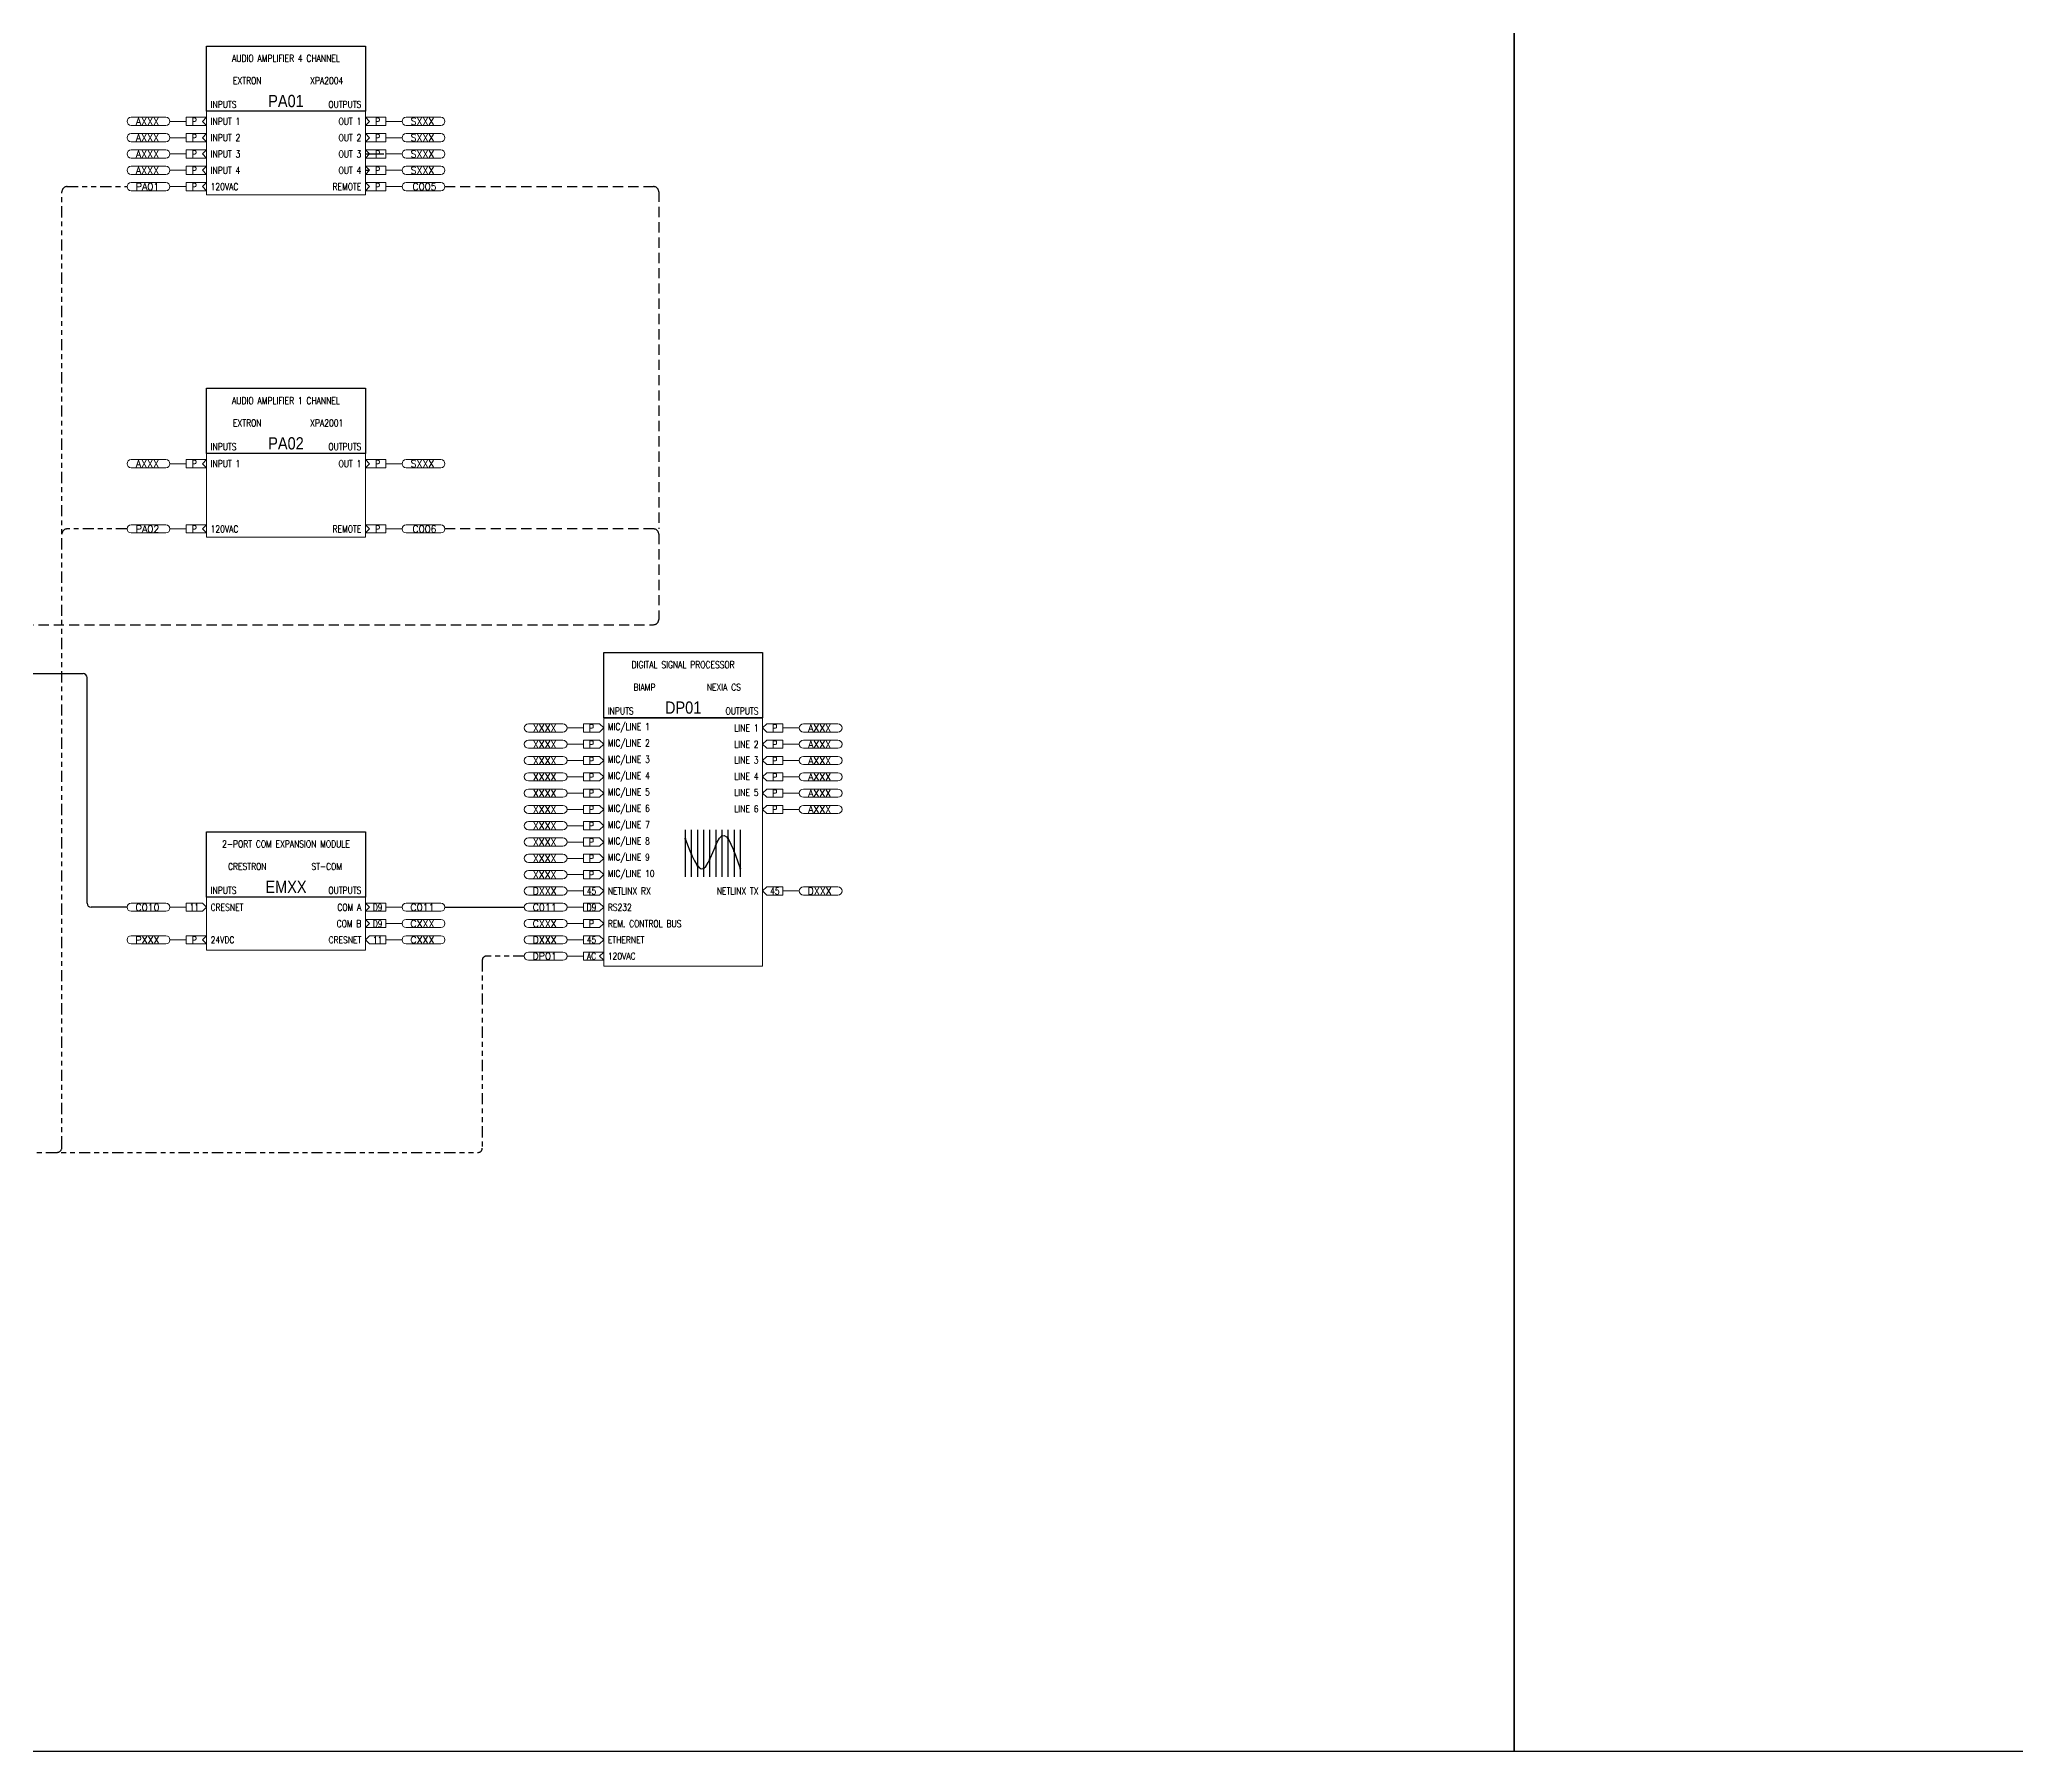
# Model space of a CAD drawing. Header units: inches. Extents: x -21 to 1517, y -4 to 60.
# Drawn here: x 216.7 to 265.23, y -3.75 to 38.26 of the extents above; entities that cross this region are included whole.
import ezdxf
from ezdxf.enums import TextEntityAlignment as Align

# ---------------------------------------------------------------- set-up
doc = ezdxf.new("R2010")
doc.units = ezdxf.units.IN
doc.header["$MEASUREMENT"] = 0
for name, pattern in [('ANA-AUD', [0.5, 0.25, 0.25]), ('CONTROL', [0.375, 0.25, -0.125]), ('DIG-AUD', [0.815, 0.275, -0.1, 0.12, -0.1, 0.12, -0.1])]:
    doc.linetypes.add(name, pattern=pattern)
doc.layers.get('0').update_dxf_attribs({"lineweight": 20})
for name, color, linetype in [('AUDIO', 1, 'Continuous'), ('AUDIO WIRENUMBER', 7, 'Continuous'), ('CONNECTORS', 7, 'Continuous'), ('CONTROL', 5, 'Continuous'), ('CONTROL WIRENUMBER', 7, 'Continuous'), ('DATA', 21, 'Continuous'), ('DEVICES', 7, 'Continuous'), ('POWER', 40, 'Continuous'), ('POWER WIRENUMBER', 7, 'Continuous'), ('SIG_AUDIO_ANALOG', 1, 'ANA-AUD'), ('SIG_CONTROL', 5, 'CONTROL'), ('SIG_POWER', 40, 'DIG-AUD'), ('TEXT', 4, 'Continuous'), ('WIRE NUMBER', 7, 'Continuous')]:
    doc.layers.add(name, color=color, linetype=linetype)
doc.styles.add('ROMANS', font='romans.shx', dxfattribs={"width": 0.8})
doc.styles.get("Standard").update_dxf_attribs({"font": 'romans.shx'})
doc.styles.add('VSI', font='arial.ttf', dxfattribs={"width": 0.85})

# ---------------------------------------------------------------- blocks, each defined once
blk = doc.blocks.new('DEVICE HEADER')
at = {"layer": 'DEVICES', "ltscale": 0.5}
blk.add_lwpolyline([(0, 1.6), (3.9, 1.6), (3.9, 0), (0, 0)], close=True, dxfattribs=at)
at = {"layer": 'DEVICES', "ltscale": 0.5, "style": 'VSI', "width": 0.85}
blk.add_attdef('IDXX', text='', height=0.3, dxfattribs=at).set_placement((1.95, 0.25), align=Align.MIDDLE_CENTER)
at = {"layer": 'TEXT', "lineweight": 5, "ltscale": 0.02, "insert": (0.1, 0.25), "char_height": 0.17, "width": 1.85, "attachment_point": 1, "style": 'ROMANS'}
blk.add_mtext('{\\Fromans|c0;\\W0.8;INPUTS}', dxfattribs=at)
at = {"layer": 'TEXT', "lineweight": 5, "ltscale": 0.02, "insert": (3.8, 0.25), "char_height": 0.17, "width": 1.85, "attachment_point": 3}
blk.add_mtext('{\\Fromans|c0;\\W0.8;OUTPUTS}', dxfattribs=at)
at = {"layer": 'TEXT', "ltscale": 0.5, "style": 'ROMANS', "width": 0.8}
for tag, p in [('DESCRIPTION', (1.95, 1.3)), ('MAKE', (1, 0.75)), ('MODEL', (2.95, 0.75))]:
    blk.add_attdef(tag, text='', height=0.17, dxfattribs=at).set_placement(p, align=Align.MIDDLE_CENTER)
blk = doc.blocks.new('F_CONN_FEMALE IN LEFT')
at = {"lineweight": 5, "ltscale": 0.02}
for p, q in [((-0.5, 0.1), (0, 0.1)), ((-0.5, 0.1), (-0.5, -0.1)), ((0, -0.1), (-0.5, -0.1))]:
    blk.add_line(p, q, dxfattribs=at)
at = {"lineweight": 20, "ltscale": 0.02}
for p, q in [((-0.1, 0), (0, 0.1)), ((0, -0.1), (-0.1, 0))]:
    blk.add_line(p, q, dxfattribs=at)
at = {"layer": 'DEVICES', "ltscale": 0.5, "width": 0.8, "flags": 4}
blk.add_attdef('XX', text='', height=0.17, dxfattribs=at).set_placement((-0.3, 0), align=Align.MIDDLE_CENTER)
blk = doc.blocks.new('F_CONN_FEMALE OUT RIGHT')
at = {"lineweight": 20, "ltscale": 0.02}
for p, q in [((0.1, 0), (0, 0.1)), ((0, -0.1), (0.1, 0))]:
    blk.add_line(p, q, dxfattribs=at)
at = {"lineweight": 5, "ltscale": 0.02}
for p, q in [((0.5, 0.1), (0, 0.1)), ((0.5, 0.1), (0.5, -0.1)), ((0, -0.1), (0.5, -0.1))]:
    blk.add_line(p, q, dxfattribs=at)
at = {"layer": 'DEVICES', "ltscale": 0.5, "width": 0.8, "flags": 4}
blk.add_attdef('XX', text='', height=0.17, dxfattribs=at).set_placement((0.3, 0), align=Align.MIDDLE_CENTER)
blk = doc.blocks.new('F_AUDIO_TAG_L')
at = {"layer": 'AUDIO', "lineweight": 5, "ltscale": 0.02}
blk.add_line((-0.4, 0), (0, 0), dxfattribs=at)
blk.add_lwpolyline([(-1.35, 0.1, 1), (-1.35, -0.1, -1), (-1.35, -0.1), (-0.5, -0.1, 1), (-0.5, 0.1), (-1.35, 0.1)], format="xyb", close=True, dxfattribs=at)
at = {"layer": 'AUDIO WIRENUMBER', "ltscale": 0.5}
blk.add_attdef('AXXX', text='', height=0.17, dxfattribs=at).set_placement((-0.95, 0), align=Align.MIDDLE_CENTER)
blk = doc.blocks.new('F_AUDIO_TAG_R')
at = {"layer": 'AUDIO', "lineweight": 5, "ltscale": 0.02}
blk.add_line((0, 0), (0.4, 0), dxfattribs=at)
blk.add_lwpolyline([(0.5, 0.1, 1), (0.5, -0.1, -1), (0.5, -0.1), (1.35, -0.1, 1), (1.35, 0.1), (0.5, 0.1)], format="xyb", close=True, dxfattribs=at)
at = {"layer": 'AUDIO WIRENUMBER', "ltscale": 0.5}
blk.add_attdef('AXXX', text='', height=0.17, dxfattribs=at).set_placement((0.9, 0), align=Align.MIDDLE_CENTER)
blk = doc.blocks.new('F_CONTROL_TAG_R')
at = {"layer": 'CONTROL', "lineweight": 5, "ltscale": 0.02}
blk.add_line((0, 0), (0.4, 0), dxfattribs=at)
blk.add_lwpolyline([(0.5, 0.1, 1), (0.5, -0.1, -1), (0.5, -0.1), (1.35, -0.1, 1), (1.35, 0.1), (0.5, 0.1)], format="xyb", close=True, dxfattribs=at)
at = {"layer": 'CONTROL WIRENUMBER', "ltscale": 0.5}
blk.add_attdef('CXXX', text='', height=0.17, dxfattribs=at).set_placement((0.95, 0), align=Align.MIDDLE_CENTER)
blk = doc.blocks.new('F_POWER_TAG_L')
at = {"layer": 'POWER', "lineweight": 5, "ltscale": 0.02}
blk.add_line((-0.4, 0), (0, 0), dxfattribs=at)
blk.add_lwpolyline([(-1.35, 0.1, 1), (-1.35, -0.1, -1), (-1.35, -0.1), (-0.5, -0.1, 1), (-0.5, 0.1), (-1.35, 0.1)], format="xyb", close=True, dxfattribs=at)
at = {"layer": 'POWER WIRENUMBER', "ltscale": 0.5}
blk.add_attdef('PXXX', text='', height=0.17, dxfattribs=at).set_placement((-0.95, 0), align=Align.MIDDLE_CENTER)
blk = doc.blocks.new('F_SYMBOL_MIXER')
at = {"layer": 'CONNECTORS', "ltscale": 0.5}
for p, q in [((-0.7, 0.55), (-0.7, -0.6)), ((-0.55, 0.55), (-0.55, -0.6)), ((-0.4, 0.55), (-0.4, -0.6)), ((-0.25, 0.55), (-0.25, -0.6)), ((-0.1, 0.55), (-0.1, -0.6)), ((0.05, 0.55), (0.05, -0.6)), ((0.2, 0.55), (0.2, -0.6)), ((0.35, 0.55), (0.35, -0.6)), ((0.5, 0.55), (0.5, -0.6)), ((0.65, 0.55), (0.65, -0.6))]:
    blk.add_line(p, q, dxfattribs=at)
at = {"layer": 'CONNECTORS', "ltscale": 0.5, "const_width": 0.025}
for points in [[(-0.712, 0.333, 1), (-0.688, 0.333, 1)], [(0.038, 0.162, 1), (0.062, 0.162, 1)], [(0.188, 0.4, 1), (0.212, 0.4, 1)], [(0.337, 0.341, 1), (0.363, 0.341, 1)], [(0.488, 0.025, 1), (0.513, 0.025, 1)], [(-0.562, -0.048, 1), (-0.538, -0.048, 1)], [(-0.413, -0.33, 1), (-0.387, -0.33, 1)], [(-0.262, -0.4, 1), (-0.237, -0.4, 1)], [(-0.112, -0.171, 1), (-0.087, -0.171, 1)], [(0.638, -0.4, 1), (0.663, -0.4, 1)]]:
    blk.add_lwpolyline(points, format="xyb", close=True, dxfattribs=at)
at = {"layer": 'CONNECTORS', "ltscale": 0.5}
blk.add_spline([(-0.7, 0.333), (-0.25, -0.4), (0.2, 0.4), (0.65, -0.4)], degree=3, dxfattribs=at)
blk = doc.blocks.new('F_CONN_MALE IN LEFT')
at = {"lineweight": 5, "ltscale": 0.02}
for p, q in [((-0.5, 0.1), (-0.1, 0.1)), ((-0.5, 0.1), (-0.5, -0.1)), ((-0.1, -0.1), (-0.5, -0.1))]:
    blk.add_line(p, q, dxfattribs=at)
at = {"lineweight": 20, "ltscale": 0.02}
for p, q in [((0, 0), (-0.1, 0.1)), ((-0.1, -0.1), (0, 0))]:
    blk.add_line(p, q, dxfattribs=at)
at = {"layer": 'DEVICES', "ltscale": 0.5, "width": 0.8, "flags": 4}
blk.add_attdef('XX', text='', height=0.17, dxfattribs=at).set_placement((-0.3, 0), align=Align.MIDDLE_CENTER)
blk = doc.blocks.new('CABLE NUMBER IN')
at = {"linetype": 'ByBlock', "lineweight": 5, "ltscale": 0.02}
blk.add_line((-0.4, 0), (0, 0), dxfattribs=at)
blk.add_lwpolyline([(-1.35, 0.1, 1), (-1.35, -0.1, -1), (-1.35, -0.1), (-0.5, -0.1, 1), (-0.5, 0.1), (-1.35, 0.1)], format="xyb", close=True, dxfattribs=at)
at = {"layer": 'WIRE NUMBER', "ltscale": 0.5, "width": 0.8}
blk.add_attdef('DESC IN', text='', height=0.1, dxfattribs=at).set_placement((-1.5, 0), align=Align.BOTTOM_RIGHT)
at = {"layer": 'WIRE NUMBER', "ltscale": 0.5}
blk.add_attdef('XXXX', text='', height=0.17, dxfattribs=at).set_placement((-0.95, 0), align=Align.MIDDLE_CENTER)
at = {"layer": 'WIRE NUMBER', "ltscale": 0.5, "width": 0.8}
blk.add_attdef('DESC OUT', text='', height=0.1, dxfattribs=at).set_placement((-1.5, -0.05), align=Align.TOP_RIGHT)
blk = doc.blocks.new('F_CONN_MALE OUT RIGHT')
at = {"lineweight": 20, "ltscale": 0.02}
for p, q in [((0, 0), (0.1, 0.1)), ((0.1, -0.1), (0, 0))]:
    blk.add_line(p, q, dxfattribs=at)
at = {"lineweight": 5, "ltscale": 0.02}
for p, q in [((0.5, 0.1), (0.1, 0.1)), ((0.5, 0.1), (0.5, -0.1)), ((0.1, -0.1), (0.5, -0.1))]:
    blk.add_line(p, q, dxfattribs=at)
at = {"layer": 'DEVICES', "ltscale": 0.5, "width": 0.8, "flags": 4}
blk.add_attdef('XX', text='', height=0.17, dxfattribs=at).set_placement((0.3, 0), align=Align.MIDDLE_CENTER)
blk = doc.blocks.new('CABLE NUMBER OUT')
at = {"linetype": 'ByBlock', "lineweight": 5, "ltscale": 0.02}
blk.add_line((0, 0), (0.4, 0), dxfattribs=at)
blk.add_lwpolyline([(0.5, 0.1, 1), (0.5, -0.1, -1), (0.5, -0.1), (1.35, -0.1, 1), (1.35, 0.1), (0.5, 0.1)], format="xyb", close=True, dxfattribs=at)
at = {"layer": 'WIRE NUMBER', "ltscale": 0.5}
blk.add_attdef('XXXX', text='', height=0.17, dxfattribs=at).set_placement((0.9, 0), align=Align.MIDDLE_CENTER)
at = {"layer": 'WIRE NUMBER', "ltscale": 0.5, "style": 'ROMANS', "width": 0.8}
blk.add_attdef('DESC OUT', text='', height=0.1, dxfattribs=at).set_placement((1.5, 0), align=Align.BOTTOM_LEFT)
blk.add_attdef('DESC IN', text='', height=0.1, dxfattribs=at).set_placement((1.5, -0.05), align=Align.TOP_LEFT)

msp = doc.modelspace()

# ---------------------------------------------------------------- linework, layer by layer
at = {"layer": 'CONTROL'}
for p, q in [((202.55, 22.7), (217.768, 22.7)), ((217.868, 17.066), (217.868, 22.6)), ((218.85, 16.966), (217.968, 16.966)), ((226.65, 16.966), (228.6, 16.966))]:
    msp.add_line(p, q, dxfattribs=at)
for centre, start, end in [((217.768, 22.6), 0, 90), ((217.968, 17.066), 180, 270)]:
    msp.add_arc(centre, 0.1, start, end, dxfattribs=at)
at = {"layer": 'Defpoints', "ltscale": 0.5}
for points in [[(168.6, 59.5), (252.9, 59.5), (252.9, -3.75), (168.6, -3.75)], [(252.9, 59.5), (337.2, 59.5), (337.2, -3.75), (252.9, -3.75)]]:
    msp.add_lwpolyline(points, close=True, dxfattribs=at)
at = {"layer": 'DEVICES', "ltscale": 0.5}
msp.add_line((230.55, 21.616), (234.45, 21.616), dxfattribs=at)
at = {"layer": 'DEVICES', "lineweight": 5, "ltscale": 0.02}
for points in [[(220.8, 36.5), (224.7, 36.5), (224.7, 34.45), (220.8, 34.45)], [(220.8, 28.1), (224.7, 28.1), (224.7, 26.05), (220.8, 26.05)], [(230.55, 21.616), (234.45, 21.616), (234.45, 15.516), (230.55, 15.516)], [(220.8, 17.216), (224.7, 17.216), (224.7, 15.916), (220.8, 15.916)]]:
    msp.add_lwpolyline(points, close=True, dxfattribs=at)
at = {"layer": 'SIG_AUDIO_ANALOG'}
for p, q in [((224.7, 35.45), (225.15, 35.45)), ((224.7, 35.05), (224.789, 35.05))]:
    msp.add_line(p, q, dxfattribs=at)
at = {"layer": 'SIG_CONTROL'}
for p, q in [((226.65, 34.65), (231.775, 34.65)), ((231.9, 34.525), (231.9, 26.25)), ((231.775, 26.25), (226.65, 26.25)), ((231.9, 26.125), (231.9, 24.025)), ((216.3, 23.9), (231.775, 23.9))]:
    msp.add_line(p, q, dxfattribs=at)
for centre, start, end in [((231.775, 34.525), 0, 90), ((231.775, 26.125), 0, 90), ((231.775, 24.025), 270, 0)]:
    msp.add_arc(centre, 0.125, start, end, dxfattribs=at)
at = {"layer": 'SIG_POWER'}
for p, q in [((217.25, 11.075), (217.25, 34.525)), ((217.375, 34.65), (218.85, 34.65)), ((218.85, 26.25), (217.375, 26.25)), ((227.569, 15.666), (227.569, 11.05)), ((228.6, 15.766), (227.669, 15.766)), ((207.075, 10.95), (227.469, 10.95))]:
    msp.add_line(p, q, dxfattribs=at)
for centre, radius, start, end in [((217.375, 34.525), 0.125, 90, 180), ((217.375, 26.125), 0.125, 90, 180), ((227.669, 15.666), 0.1, 90, 180), ((217.125, 11.075), 0.125, 270, 0), ((227.469, 11.05), 0.1, 270, 0)]:
    msp.add_arc(centre, radius, start, end, dxfattribs=at)

# ---------------------------------------------------------------- block references
at = {"layer": 'AUDIO', "ltscale": 0.5}
for name, p, values in [('CABLE NUMBER IN', (230.05, 21.366), {'XXXX': 'XXXX'}), ('CABLE NUMBER OUT', (234.95, 21.366), {'XXXX': 'AXXX'}), ('CABLE NUMBER IN', (230.05, 20.966), {'XXXX': 'XXXX'}), ('CABLE NUMBER OUT', (234.95, 20.966), {'XXXX': 'AXXX'}), ('CABLE NUMBER IN', (230.05, 20.566), {'XXXX': 'XXXX'}), ('CABLE NUMBER OUT', (234.95, 20.566), {'XXXX': 'AXXX'}), ('CABLE NUMBER IN', (230.05, 20.166), {'XXXX': 'XXXX'}), ('CABLE NUMBER OUT', (234.95, 20.166), {'XXXX': 'AXXX'}), ('CABLE NUMBER IN', (230.05, 19.766), {'XXXX': 'XXXX'}), ('CABLE NUMBER IN', (230.05, 19.366), {'XXXX': 'XXXX'}), ('CABLE NUMBER OUT', (234.95, 19.766), {'XXXX': 'AXXX'}), ('CABLE NUMBER OUT', (234.95, 19.366), {'XXXX': 'AXXX'}), ('CABLE NUMBER IN', (230.05, 18.966), {'XXXX': 'XXXX'}), ('CABLE NUMBER IN', (230.05, 18.566), {'XXXX': 'XXXX'}), ('CABLE NUMBER IN', (230.05, 18.166), {'XXXX': 'XXXX'}), ('CABLE NUMBER IN', (230.05, 17.766), {'XXXX': 'XXXX'})]:
    msp.add_blockref(name, p, dxfattribs=at).add_auto_attribs(values)
at = {"layer": 'CONNECTORS'}
ref = msp.add_blockref('F_CONN_FEMALE IN LEFT', (220.8, 36.25), dxfattribs=at)
ref.add_attrib('XX', 'P', dxfattribs={"layer": 'DEVICES', "ltscale": 0.5, "height": 0.17, "width": 0.8}).set_placement((220.5, 36.25), align=Align.MIDDLE_CENTER)
ref = msp.add_blockref('F_CONN_FEMALE IN LEFT', (220.8, 35.85), dxfattribs=at)
ref.add_attrib('XX', 'P', dxfattribs={"layer": 'DEVICES', "ltscale": 0.5, "height": 0.17, "width": 0.8}).set_placement((220.5, 35.85), align=Align.MIDDLE_CENTER)
ref = msp.add_blockref('F_CONN_FEMALE OUT RIGHT', (224.7, 36.25), dxfattribs=at)
ref.add_attrib('XX', 'P', dxfattribs={"layer": 'DEVICES', "ltscale": 0.5, "height": 0.17, "width": 0.8}).set_placement((225, 36.25), align=Align.MIDDLE_CENTER)
ref = msp.add_blockref('F_CONN_FEMALE OUT RIGHT', (224.7, 35.85), dxfattribs=at)
ref.add_attrib('XX', 'P', dxfattribs={"layer": 'DEVICES', "ltscale": 0.5, "height": 0.17, "width": 0.8}).set_placement((225, 35.85), align=Align.MIDDLE_CENTER)
ref = msp.add_blockref('F_CONN_FEMALE IN LEFT', (220.8, 35.45), dxfattribs=at)
ref.add_attrib('XX', 'P', dxfattribs={"layer": 'DEVICES', "ltscale": 0.5, "height": 0.17, "width": 0.8}).set_placement((220.5, 35.45), align=Align.MIDDLE_CENTER)
ref = msp.add_blockref('F_CONN_FEMALE OUT RIGHT', (224.7, 35.45), dxfattribs=at)
ref.add_attrib('XX', 'P', dxfattribs={"layer": 'DEVICES', "ltscale": 0.5, "height": 0.17, "width": 0.8}).set_placement((225, 35.45), align=Align.MIDDLE_CENTER)
ref = msp.add_blockref('F_CONN_FEMALE IN LEFT', (220.8, 35.05), dxfattribs=at)
ref.add_attrib('XX', 'P', dxfattribs={"layer": 'DEVICES', "ltscale": 0.5, "height": 0.17, "width": 0.8}).set_placement((220.5, 35.05), align=Align.MIDDLE_CENTER)
ref = msp.add_blockref('F_CONN_FEMALE OUT RIGHT', (224.7, 35.05), dxfattribs=at)
ref.add_attrib('XX', 'P', dxfattribs={"layer": 'DEVICES', "ltscale": 0.5, "height": 0.17, "width": 0.8}).set_placement((225, 35.05), align=Align.MIDDLE_CENTER)
ref = msp.add_blockref('F_CONN_FEMALE IN LEFT', (220.8, 34.65), dxfattribs=at)
ref.add_attrib('XX', 'P', dxfattribs={"layer": 'DEVICES', "ltscale": 0.5, "height": 0.17, "width": 0.8}).set_placement((220.5, 34.65), align=Align.MIDDLE_CENTER)
ref = msp.add_blockref('F_CONN_FEMALE OUT RIGHT', (224.7, 34.65), dxfattribs=at)
ref.add_attrib('XX', 'P', dxfattribs={"layer": 'DEVICES', "ltscale": 0.5, "height": 0.17, "width": 0.8}).set_placement((225, 34.65), align=Align.MIDDLE_CENTER)
ref = msp.add_blockref('F_CONN_FEMALE IN LEFT', (220.8, 27.85), dxfattribs=at)
ref.add_attrib('XX', 'P', dxfattribs={"layer": 'DEVICES', "ltscale": 0.5, "height": 0.17, "width": 0.8}).set_placement((220.5, 27.85), align=Align.MIDDLE_CENTER)
ref = msp.add_blockref('F_CONN_FEMALE OUT RIGHT', (224.7, 27.85), dxfattribs=at)
ref.add_attrib('XX', 'P', dxfattribs={"layer": 'DEVICES', "ltscale": 0.5, "height": 0.17, "width": 0.8}).set_placement((225, 27.85), align=Align.MIDDLE_CENTER)
ref = msp.add_blockref('F_CONN_FEMALE IN LEFT', (220.8, 26.25), dxfattribs=at)
ref.add_attrib('XX', 'P', dxfattribs={"layer": 'DEVICES', "ltscale": 0.5, "height": 0.17, "width": 0.8}).set_placement((220.5, 26.25), align=Align.MIDDLE_CENTER)
ref = msp.add_blockref('F_CONN_FEMALE OUT RIGHT', (224.7, 26.25), dxfattribs=at)
ref.add_attrib('XX', 'P', dxfattribs={"layer": 'DEVICES', "ltscale": 0.5, "height": 0.17, "width": 0.8}).set_placement((225, 26.25), align=Align.MIDDLE_CENTER)
at = {"layer": 'CONNECTORS', "ltscale": 0.5}
for name, p, values in [('F_CONN_MALE IN LEFT', (230.55, 21.366), {'XX': 'P'}), ('F_CONN_MALE OUT RIGHT', (234.45, 21.366), {'XX': 'P'}), ('F_CONN_MALE IN LEFT', (230.55, 20.966), {'XX': 'P'}), ('F_CONN_MALE OUT RIGHT', (234.45, 20.966), {'XX': 'P'}), ('F_CONN_MALE IN LEFT', (230.55, 20.566), {'XX': 'P'}), ('F_CONN_MALE OUT RIGHT', (234.45, 20.566), {'XX': 'P'}), ('F_CONN_MALE IN LEFT', (230.55, 20.166), {'XX': 'P'}), ('F_CONN_MALE OUT RIGHT', (234.45, 20.166), {'XX': 'P'}), ('F_CONN_MALE IN LEFT', (230.55, 19.766), {'XX': 'P'}), ('F_CONN_MALE IN LEFT', (230.55, 19.366), {'XX': 'P'}), ('F_CONN_MALE OUT RIGHT', (234.45, 19.766), {'XX': 'P'}), ('F_CONN_MALE OUT RIGHT', (234.45, 19.366), {'XX': 'P'}), ('F_CONN_MALE IN LEFT', (230.55, 18.966), {'XX': 'P'}), ('F_CONN_MALE IN LEFT', (230.55, 18.566), {'XX': 'P'}), ('F_CONN_MALE IN LEFT', (230.55, 18.166), {'XX': 'P'}), ('F_CONN_MALE IN LEFT', (230.55, 17.766), {'XX': 'P'}), ('F_CONN_MALE IN LEFT', (220.8, 16.966), {'XX': '11'}), ('F_CONN_FEMALE OUT RIGHT', (224.7, 16.966), {'XX': 'D9'}), ('F_CONN_MALE IN LEFT', (230.55, 17.366), {'XX': '45'}), ('F_CONN_MALE IN LEFT', (230.55, 16.966), {'XX': 'D9'}), ('F_CONN_MALE OUT RIGHT', (234.45, 17.366), {'XX': '45'}), ('F_CONN_FEMALE OUT RIGHT', (224.7, 16.566), {'XX': 'D9'}), ('F_CONN_MALE IN LEFT', (230.55, 16.566), {'XX': 'P'}), ('F_CONN_FEMALE IN LEFT', (220.8, 16.166), {'XX': 'P'}), ('F_CONN_MALE OUT RIGHT', (224.7, 16.166), {'XX': '11'}), ('F_CONN_MALE IN LEFT', (230.55, 16.166), {'XX': '45'}), ('F_CONN_FEMALE IN LEFT', (230.55, 15.766), {'XX': 'AC'})]:
    msp.add_blockref(name, p, dxfattribs=at).add_auto_attribs(values)
at = {"layer": 'CONTROL', "ltscale": 0.5}
for name, p, values in [('CABLE NUMBER IN', (220.3, 16.966), {'XXXX': 'C010'}), ('CABLE NUMBER OUT', (225.2, 16.966), {'XXXX': 'C011'}), ('CABLE NUMBER IN', (230.05, 16.966), {'XXXX': 'C011'}), ('CABLE NUMBER OUT', (225.2, 16.566), {'XXXX': 'CXXX'}), ('CABLE NUMBER IN', (230.05, 16.566), {'XXXX': 'CXXX'}), ('CABLE NUMBER OUT', (225.2, 16.166), {'XXXX': 'CXXX'})]:
    msp.add_blockref(name, p, dxfattribs=at).add_auto_attribs(values)
at = {"layer": 'DATA', "ltscale": 0.5}
for name, p in [('CABLE NUMBER IN', (230.05, 17.366)), ('CABLE NUMBER OUT', (234.95, 17.366)), ('CABLE NUMBER IN', (230.05, 16.166))]:
    msp.add_blockref(name, p, dxfattribs=at).add_auto_attribs({'XXXX': 'DXXX'})
at = {"layer": 'DEVICES', "ltscale": 0.5}
for p, values in [((230.55, 21.616), {'MODEL': 'NEXIA CS', 'MAKE': 'BIAMP', 'DESCRIPTION': 'DIGITAL SIGNAL PROCESSOR', 'IDXX': 'DP01'}), ((220.8, 17.216), {'MODEL': 'ST-COM', 'MAKE': 'CRESTRON', 'DESCRIPTION': '2-PORT COM EXPANSION MODULE', 'IDXX': 'EMXX'})]:
    msp.add_blockref('DEVICE HEADER', p, dxfattribs=at).add_auto_attribs(values)
msp.add_blockref('F_SYMBOL_MIXER', (233.25, 18.316), dxfattribs=at)
at = {"layer": 'POWER', "ltscale": 0.5}
for p, values in [((220.3, 16.166), {'XXXX': 'PXXX'}), ((230.05, 15.766), {'XXXX': 'DP01'})]:
    msp.add_blockref('CABLE NUMBER IN', p, dxfattribs=at).add_auto_attribs(values)
at = {"layer": 'SIG_AUDIO_ANALOG'}
for name, p, values in [('DEVICE HEADER', (220.8, 36.5), {'DESCRIPTION': 'AUDIO AMPLIFIER 4 CHANNEL', 'MAKE': 'EXTRON', 'MODEL': 'XPA2004', 'IDXX': 'PA01'}), ('F_AUDIO_TAG_L', (220.3, 36.25), {'AXXX': 'AXXX'}), ('F_AUDIO_TAG_L', (220.3, 35.85), {'AXXX': 'AXXX'}), ('F_AUDIO_TAG_R', (225.2, 36.25), {'AXXX': 'SXXX'}), ('F_AUDIO_TAG_R', (225.2, 35.85), {'AXXX': 'SXXX'}), ('F_AUDIO_TAG_L', (220.3, 35.45), {'AXXX': 'AXXX'}), ('F_AUDIO_TAG_R', (225.2, 35.45), {'AXXX': 'SXXX'}), ('F_AUDIO_TAG_L', (220.3, 35.05), {'AXXX': 'AXXX'}), ('F_AUDIO_TAG_R', (225.2, 35.05), {'AXXX': 'SXXX'}), ('F_POWER_TAG_L', (220.3, 34.65), {'PXXX': 'PA01'}), ('F_CONTROL_TAG_R', (225.2, 34.65), {'CXXX': 'C005'}), ('DEVICE HEADER', (220.8, 28.1), {'DESCRIPTION': 'AUDIO AMPLIFIER 1 CHANNEL', 'MAKE': 'EXTRON', 'MODEL': 'XPA2001', 'IDXX': 'PA02'}), ('F_AUDIO_TAG_L', (220.3, 27.85), {'AXXX': 'AXXX'}), ('F_AUDIO_TAG_R', (225.2, 27.85), {'AXXX': 'SXXX'}), ('F_POWER_TAG_L', (220.3, 26.25), {'PXXX': 'PA02'}), ('F_CONTROL_TAG_R', (225.2, 26.25), {'CXXX': 'C006'})]:
    msp.add_blockref(name, p, dxfattribs=at).add_auto_attribs(values)

# ---------------------------------------------------------------- texts
at = {"layer": 'TEXT', "lineweight": 5, "ltscale": 0.02, "char_height": 0.17}
for s, insert, width, attachment_point in [('{\\W0.8;INPUT 1}', (220.9, 36.25), 1.85, 4), ('{\\W0.8;INPUT 2}', (220.9, 35.85), 1.85, 4), ('{\\W0.8;OUT 1}', (224.6, 36.25), 1.85, 6), ('{\\W0.8;OUT 2}', (224.6, 35.85), 1.85, 6), ('{\\W0.8;INPUT 3}', (220.9, 35.45), 1.85, 4), ('{\\W0.8;OUT 3}', (224.6, 35.45), 1.85, 6), ('{\\W0.8;INPUT 4}', (220.9, 35.05), 1.85, 4), ('{\\W0.8;OUT 4}', (224.6, 35.05), 1.85, 6), ('{\\Fromans|c0;\\W0.8;120VAC}', (220.9, 34.65), 1.85, 4), ('{\\W0.8;REMOTE}', (224.6, 34.65), 1.85, 6), ('{\\W0.8;INPUT 1}', (220.9, 27.85), 1.85, 4), ('{\\W0.8;OUT 1}', (224.6, 27.85), 1.85, 6), ('{\\Fromans|c0;\\W0.8;120VAC}', (220.9, 26.25), 1.85, 4), ('{\\W0.8;REMOTE}', (224.6, 26.25), 1.85, 6), ('{\\W0.8;MIC/LINE 1}', (230.65, 21.366), 1.85, 4), ('{\\W0.8;LINE 1}', (234.35, 21.366), 1.85, 6), ('{\\W0.8;MIC/LINE 2}', (230.65, 20.966), 1.85, 4), ('{\\W0.8;LINE 2}', (234.35, 20.966), 1.85, 6), ('{\\W0.8;MIC/LINE 3}', (230.65, 20.566), 1.85, 4), ('{\\W0.8;LINE 3}', (234.35, 20.581), 1.85, 6), ('{\\W0.8;MIC/LINE 4}', (230.65, 20.166), 1.85, 4), ('{\\W0.8;MIC/LINE 5}', (230.65, 19.766), 1.85, 4), ('{\\W0.8;LINE 4}', (234.35, 20.181), 1.85, 6), ('{\\W0.8;MIC/LINE 6}', (230.65, 19.366), 1.85, 4), ('{\\W0.8;LINE 5}', (234.35, 19.781), 1.85, 6), ('{\\W0.8;LINE 6}', (234.35, 19.381), 1.85, 6), ('{\\W0.8;MIC/LINE 7}', (230.65, 18.966), 1.85, 4), ('{\\W0.8;MIC/LINE 8}', (230.65, 18.566), 1.85, 4), ('{\\W0.8;MIC/LINE 9}', (230.65, 18.166), 1.85, 4), ('{\\W0.8;MIC/LINE 10}', (230.65, 17.766), 1.85, 4), ('{\\W0.8;CRESNET}', (220.9, 16.966), 1.85, 4), ('{\\W0.8;COM A}', (224.6, 16.966), 1.85, 6), ('{\\W0.8;NETLINX RX}', (230.65, 17.366), 1.85, 4), ('{\\W0.8;RS232}', (230.65, 16.966), 2.35, 4), ('{\\W0.8;NETLINX TX}', (234.35, 17.366), 1.85, 6), ('{\\W0.8;COM B}', (224.6, 16.566), 1.85, 6), ('{\\W0.8;REM. CONTROL BUS}', (230.65, 16.566), 2.35, 4), ('{\\W0.8;24VDC}', (220.9, 16.166), 1.85, 4), ('{\\W0.8;CRESNET}', (224.6, 16.166), 1.85, 6), ('{\\W0.8;ETHERNET}', (230.65, 16.166), 1.85, 4), ('{\\Fromans|c0;\\W0.8;120VAC}', (230.65, 15.766), 1.85, 4)]:
    msp.add_mtext(s, dxfattribs=dict(at, insert=insert, width=width, attachment_point=attachment_point))

doc.saveas('drawing.dxf')
